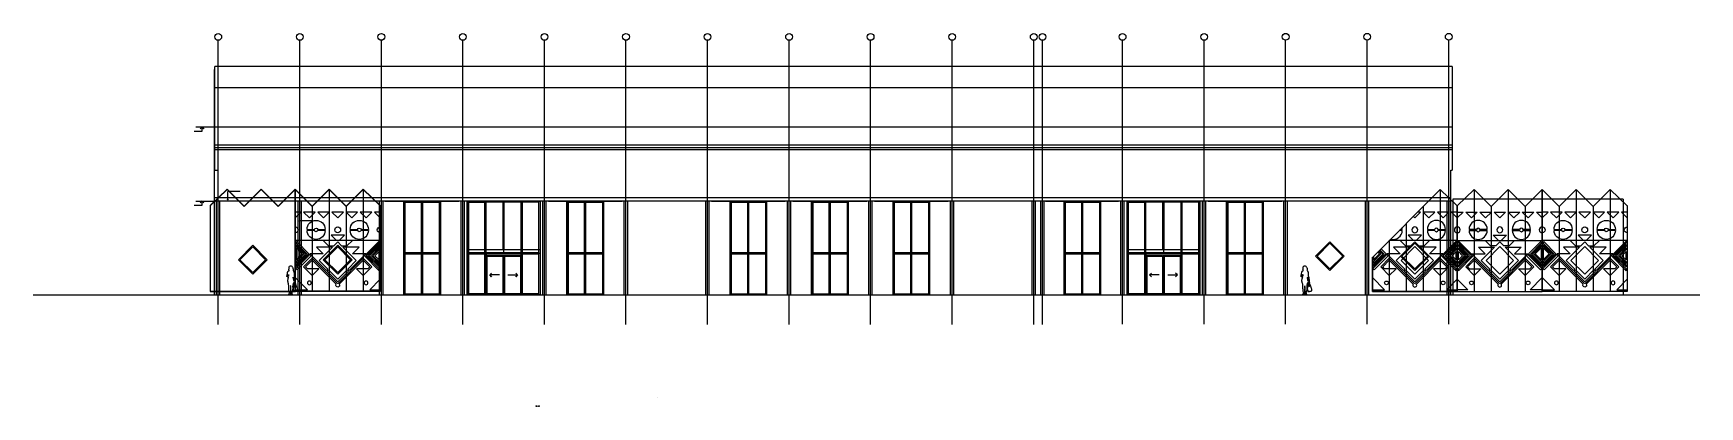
# Model space of a CAD drawing. Header units: metres. Extents: x -10.9 to 87.2, y 36.3 to 58.3.
import ezdxf

# ---------------------------------------------------------------- set-up
doc = ezdxf.new("R2010")
doc.units = ezdxf.units.M
for name, color, linetype in [('0-COD LOU', 7, 'Continuous'), ('0-cortes', 7, 'Continuous'), ('0-EJES', 7, 'Continuous'), ('0-LOUVRE', 7, 'Continuous'), ('0-TEXTO', 7, 'Continuous'), ('0-VENTANAS', 7, 'Continuous'), ('A-FLOR', 7, 'Continuous'), ('A-FLOR-LEVL', 7, 'Continuous'), ('A-GLAZ-CWMG', 7, 'Continuous'), ('A-ROOF', 7, 'Continuous'), ('A-WALL', 7, 'Continuous')]:
    doc.layers.add(name, color=color, linetype=linetype)

msp = doc.modelspace()

# ---------------------------------------------------------------- linework, layer by layer
at = {"color": 8}
for p, q in [((-1.323, 52.786), (-0.23, 52.786)), ((-1.323, 48.424), (-0.23, 48.424)), ((9.8, 48.424), (14.17, 48.424)), ((19.43, 48.424), (23.77, 48.424)), ((29.03, 48.424), (33.37, 48.424)), ((33.83, 48.424), (38.17, 48.424)), ((38.63, 48.424), (42.97, 48.424)), ((48.7, 48.424), (53, 48.424)), ((58.26, 48.424), (62.6, 48.424)), ((25.88, 36.896), (25.88, 36.896))]:
    msp.add_line(p, q, dxfattribs=at)
at = {"color": 8, "linetype": 'CONTINUOUS'}
for p, q in [((-0.23, 52.786), (72.63, 52.786)), ((72.56, 48.624), (-0.23, 48.624)), ((72.56, 48.624), (-0.23, 48.624)), ((72.56, 48.424), (-0.23, 48.424)), ((-0.1, 42.914), (-0.1, 48.424)), ((0.1, 42.914), (0.1, 48.424)), ((4.7, 42.914), (4.7, 48.424)), ((4.9, 42.914), (4.9, 48.424)), ((9.5, 42.914), (9.5, 48.424)), ((9.7, 42.914), (9.7, 48.424)), ((14.3, 42.914), (14.3, 48.424)), ((14.5, 42.914), (14.5, 48.424)), ((19.1, 42.914), (19.1, 48.424)), ((19.3, 42.914), (19.3, 48.424)), ((23.9, 42.914), (23.9, 48.424)), ((24.1, 42.914), (24.1, 48.424)), ((28.7, 42.914), (28.7, 48.424)), ((28.9, 42.914), (28.9, 48.424)), ((33.5, 42.914), (33.5, 48.424)), ((33.7, 42.914), (33.7, 48.424)), ((38.3, 42.914), (38.3, 48.424)), ((38.5, 42.914), (38.5, 48.424)), ((43.1, 42.914), (43.1, 48.424)), ((43.3, 42.914), (43.3, 48.424)), ((47.9, 42.914), (47.9, 48.424)), ((48.1, 42.914), (48.1, 48.424)), ((48.42, 42.914), (48.42, 48.424)), ((48.62, 42.914), (48.62, 48.424)), ((53.13, 42.914), (53.13, 48.424)), ((53.33, 42.914), (53.33, 48.424)), ((57.93, 42.914), (57.93, 48.424)), ((58.13, 42.914), (58.13, 48.424)), ((62.73, 42.914), (62.73, 48.424)), ((62.93, 42.914), (62.93, 48.424)), ((67.53, 42.914), (67.53, 48.424)), ((67.73, 42.914), (67.73, 48.424)), ((72.33, 42.914), (72.33, 48.424)), ((72.53, 42.914), (72.53, 48.424))]:
    msp.add_line(p, q, dxfattribs=at)
at = {"color": 250, "linetype": 'CONTINUOUS'}
for p, q in [((4.531, 49.114), (4.531, 43.114)), ((6.531, 49.114), (6.531, 43.114)), ((8.531, 49.114), (8.531, 43.114)), ((73.932, 49.114), (73.932, 43.114)), ((75.932, 49.114), (75.932, 43.114)), ((77.932, 49.114), (77.932, 43.114)), ((77.932, 49.114), (77.932, 43.114)), ((79.932, 49.114), (79.932, 43.114)), ((81.932, 49.114), (81.932, 43.114)), ((5.531, 48.114), (5.531, 43.114)), ((7.531, 48.114), (7.531, 43.114)), ((9.531, 48.164), (9.531, 47.782)), ((72.932, 48.164), (72.932, 47.782)), ((74.932, 48.114), (74.932, 43.114)), ((76.932, 48.114), (76.932, 43.114)), ((78.932, 48.114), (78.932, 43.114)), ((80.932, 48.114), (80.932, 43.114)), ((82.932, 48.164), (82.932, 47.782)), ((4.871, 47.782), (4.531, 47.782)), ((4.532, 47.448), (4.871, 47.782)), ((5.704, 47.782), (5.026, 47.782)), ((5.026, 47.782), (5.365, 47.448)), ((5.365, 47.448), (5.704, 47.782)), ((6.537, 47.782), (5.859, 47.782)), ((5.859, 47.782), (6.198, 47.448)), ((6.198, 47.448), (6.537, 47.782)), ((6.692, 47.782), (7.031, 47.448)), ((7.371, 47.782), (6.692, 47.782)), ((7.031, 47.448), (7.371, 47.782)), ((7.525, 47.782), (7.865, 47.448)), ((8.204, 47.782), (7.525, 47.782)), ((7.865, 47.448), (8.204, 47.782)), ((8.359, 47.782), (8.698, 47.448)), ((9.037, 47.782), (8.359, 47.782)), ((8.698, 47.448), (9.037, 47.782)), ((9.531, 47.782), (9.192, 47.782)), ((9.192, 47.782), (9.531, 47.448)), ((9.531, 47.448), (9.531, 46.907)), ((72.932, 47.782), (73.271, 47.782)), ((73.271, 47.782), (72.932, 47.448)), ((72.932, 47.448), (72.932, 46.907)), ((73.765, 47.448), (73.426, 47.782)), ((73.426, 47.782), (74.105, 47.782)), ((74.105, 47.782), (73.765, 47.448)), ((74.599, 47.448), (74.259, 47.782)), ((74.259, 47.782), (74.938, 47.782)), ((74.938, 47.782), (74.599, 47.448)), ((75.432, 47.448), (75.093, 47.782)), ((75.093, 47.782), (75.771, 47.782)), ((75.771, 47.782), (75.432, 47.448)), ((75.926, 47.782), (76.604, 47.782)), ((76.265, 47.448), (75.926, 47.782)), ((76.604, 47.782), (76.265, 47.448)), ((76.759, 47.782), (77.438, 47.782)), ((77.098, 47.448), (76.759, 47.782)), ((77.438, 47.782), (77.098, 47.448)), ((77.932, 47.448), (77.592, 47.782)), ((77.592, 47.782), (77.932, 47.782)), ((78.272, 47.782), (77.932, 47.782)), ((77.933, 47.448), (78.272, 47.782)), ((79.105, 47.782), (78.426, 47.782)), ((78.426, 47.782), (78.766, 47.448)), ((78.766, 47.448), (79.105, 47.782)), ((79.938, 47.782), (79.26, 47.782)), ((79.26, 47.782), (79.599, 47.448)), ((79.599, 47.448), (79.938, 47.782)), ((80.093, 47.782), (80.432, 47.448)), ((80.772, 47.782), (80.093, 47.782)), ((80.432, 47.448), (80.772, 47.782)), ((80.926, 47.782), (81.266, 47.448)), ((81.605, 47.782), (80.926, 47.782)), ((81.266, 47.448), (81.605, 47.782)), ((81.76, 47.782), (82.099, 47.448)), ((82.438, 47.782), (81.76, 47.782)), ((82.099, 47.448), (82.438, 47.782)), ((82.932, 47.782), (82.593, 47.782)), ((82.593, 47.782), (82.932, 47.448)), ((82.932, 47.448), (82.932, 46.907)), ((9.531, 46.114), (4.531, 46.114)), ((5.228, 46.763), (5.657, 46.763)), ((5.657, 46.707), (5.228, 46.707)), ((5.863, 46.763), (6.292, 46.763)), ((6.292, 46.707), (5.863, 46.707)), ((6.951, 46.119), (6.169, 46.119)), ((6.169, 46.119), (6.486, 45.802)), ((6.639, 46.431), (6.951, 46.119)), ((7.424, 46.431), (6.639, 46.431)), ((7.111, 46.119), (7.424, 46.431)), ((7.894, 46.119), (7.111, 46.119)), ((7.577, 45.802), (7.894, 46.119)), ((7.771, 46.763), (8.2, 46.763)), ((8.2, 46.707), (7.771, 46.707)), ((8.406, 46.763), (8.835, 46.763)), ((8.835, 46.707), (8.406, 46.707)), ((72.932, 46.114), (77.932, 46.114)), ((74.058, 46.763), (73.628, 46.763)), ((73.628, 46.707), (74.058, 46.707)), ((74.693, 46.763), (74.263, 46.763)), ((74.263, 46.707), (74.693, 46.707)), ((74.887, 45.802), (74.57, 46.119)), ((74.57, 46.119), (75.352, 46.119)), ((75.352, 46.119), (75.039, 46.431)), ((75.039, 46.431), (75.825, 46.431)), ((75.825, 46.431), (75.512, 46.119)), ((75.512, 46.119), (76.294, 46.119)), ((76.294, 46.119), (75.977, 45.802)), ((76.6, 46.763), (76.171, 46.763)), ((76.171, 46.707), (76.6, 46.707)), ((77.236, 46.763), (76.806, 46.763)), ((76.806, 46.707), (77.236, 46.707)), ((82.932, 46.114), (77.932, 46.114)), ((78.629, 46.763), (79.058, 46.763)), ((79.058, 46.707), (78.629, 46.707)), ((79.264, 46.763), (79.693, 46.763)), ((79.693, 46.707), (79.264, 46.707)), ((80.352, 46.119), (79.57, 46.119)), ((79.57, 46.119), (79.887, 45.802)), ((80.04, 46.431), (80.352, 46.119)), ((80.825, 46.431), (80.04, 46.431)), ((80.512, 46.119), (80.825, 46.431)), ((81.295, 46.119), (80.512, 46.119)), ((80.978, 45.802), (81.295, 46.119)), ((81.171, 46.763), (81.601, 46.763)), ((81.601, 46.707), (81.171, 46.707)), ((81.807, 46.763), (82.236, 46.763)), ((82.236, 46.707), (81.807, 46.707)), ((5.384, 45.28), (4.56, 44.455)), ((4.622, 46.042), (4.594, 46.014)), ((4.594, 46.014), (4.594, 45.946)), ((4.594, 45.946), (5.231, 45.308)), ((5.142, 45.308), (4.594, 45.857)), ((4.594, 45.857), (4.594, 45.765)), ((4.594, 45.765), (5.037, 45.321)), ((4.948, 45.321), (4.594, 45.676)), ((4.594, 45.676), (4.594, 44.967)), ((4.594, 44.579), (5.339, 45.324)), ((5.037, 45.321), (4.594, 44.878)), ((4.594, 44.967), (4.948, 45.321)), ((5.231, 45.308), (4.594, 44.67)), ((4.594, 44.759), (5.142, 45.308)), ((5.339, 45.324), (4.622, 46.042)), ((4.638, 44.377), (5.463, 45.201)), ((6.169, 45.333), (5.384, 45.333)), ((5.384, 45.333), (6.363, 44.353)), ((5.463, 45.201), (5.384, 45.28)), ((5.776, 45.726), (6.169, 45.333)), ((6.723, 45.726), (5.776, 45.726)), ((5.937, 44.94), (6.723, 45.726)), ((7.031, 45.748), (6.224, 44.94)), ((6.486, 45.802), (6.798, 45.802)), ((6.798, 45.802), (7.031, 46.035)), ((7.031, 46.035), (7.264, 45.802)), ((7.839, 44.94), (7.031, 45.748)), ((7.264, 45.802), (7.577, 45.802)), ((8.287, 45.726), (7.34, 45.726)), ((7.34, 45.726), (8.126, 44.94)), ((7.7, 44.353), (8.679, 45.333)), ((7.894, 45.333), (8.287, 45.726)), ((8.679, 45.333), (7.894, 45.333)), ((9.469, 46.069), (8.6, 45.201)), ((8.6, 45.201), (9.469, 44.332)), ((8.705, 45.201), (9.469, 45.965)), ((9.469, 44.437), (8.705, 45.201)), ((9.469, 45.874), (8.812, 45.218)), ((8.812, 45.218), (9.469, 44.561)), ((8.901, 45.218), (9.469, 45.785)), ((9.469, 44.65), (8.901, 45.218)), ((9.469, 45.674), (9.013, 45.218)), ((9.013, 45.218), (9.469, 44.762)), ((9.102, 45.218), (9.469, 45.585)), ((9.469, 44.851), (9.102, 45.218)), ((9.469, 45.466), (9.22, 45.218)), ((9.22, 45.218), (9.469, 44.969)), ((9.469, 45.965), (9.469, 46.069)), ((9.469, 45.785), (9.469, 45.874)), ((9.469, 45.585), (9.469, 45.674)), ((9.469, 44.969), (9.469, 45.466)), ((72.995, 46.069), (73.863, 45.201)), ((72.995, 45.965), (72.995, 46.069)), ((73.759, 45.201), (72.995, 45.965)), ((72.995, 45.874), (73.651, 45.218)), ((72.995, 45.785), (72.995, 45.874)), ((73.562, 45.218), (72.995, 45.785)), ((72.995, 45.674), (73.451, 45.218)), ((72.995, 45.585), (72.995, 45.674)), ((73.362, 45.218), (72.995, 45.585)), ((72.995, 45.466), (73.243, 45.218)), ((72.995, 44.969), (72.995, 45.466)), ((73.651, 45.218), (72.995, 44.561)), ((73.451, 45.218), (72.995, 44.762)), ((72.995, 44.65), (73.562, 45.218)), ((73.243, 45.218), (72.995, 44.969)), ((72.995, 44.851), (73.362, 45.218)), ((73.863, 45.201), (72.995, 44.332)), ((72.995, 44.437), (73.759, 45.201)), ((74.764, 44.353), (73.784, 45.333)), ((73.784, 45.333), (74.57, 45.333)), ((74.57, 45.333), (74.177, 45.726)), ((74.177, 45.726), (75.123, 45.726)), ((75.123, 45.726), (74.338, 44.94)), ((74.625, 44.94), (75.432, 45.748)), ((75.199, 45.802), (74.887, 45.802)), ((75.432, 46.035), (75.199, 45.802)), ((75.665, 45.802), (75.432, 46.035)), ((75.432, 45.748), (76.239, 44.94)), ((75.977, 45.802), (75.665, 45.802)), ((76.526, 44.94), (75.741, 45.726)), ((75.741, 45.726), (76.687, 45.726)), ((77.08, 45.333), (76.1, 44.353)), ((76.687, 45.726), (76.294, 45.333)), ((76.294, 45.333), (77.08, 45.333)), ((77.001, 45.201), (77.079, 45.28)), ((77.825, 44.377), (77.001, 45.201)), ((77.079, 45.28), (77.904, 44.455)), ((77.124, 45.324), (77.842, 46.042)), ((77.87, 44.579), (77.124, 45.324)), ((77.87, 45.946), (77.232, 45.308)), ((77.232, 45.308), (77.87, 44.67)), ((77.321, 45.308), (77.87, 45.857)), ((77.87, 44.759), (77.321, 45.308)), ((77.87, 45.765), (77.426, 45.321)), ((77.426, 45.321), (77.87, 44.878)), ((77.515, 45.321), (77.87, 45.676)), ((77.87, 44.967), (77.515, 45.321)), ((77.842, 46.042), (77.87, 46.014)), ((77.87, 46.014), (77.87, 45.946)), ((77.87, 45.857), (77.87, 45.765)), ((77.87, 45.676), (77.87, 44.967)), ((78.785, 45.28), (77.96, 44.455)), ((78.023, 46.042), (77.995, 46.014)), ((77.995, 46.014), (77.995, 45.946)), ((77.995, 45.946), (78.632, 45.308)), ((78.543, 45.308), (77.995, 45.857)), ((77.995, 45.857), (77.995, 45.765)), ((77.995, 45.765), (78.438, 45.321)), ((78.349, 45.321), (77.995, 45.676)), ((77.995, 45.676), (77.995, 44.967)), ((77.995, 44.579), (78.74, 45.324)), ((78.438, 45.321), (77.995, 44.878)), ((77.995, 44.967), (78.349, 45.321)), ((78.632, 45.308), (77.995, 44.67)), ((77.995, 44.759), (78.543, 45.308)), ((78.74, 45.324), (78.023, 46.042)), ((78.039, 44.377), (78.864, 45.201)), ((79.57, 45.333), (78.784, 45.333)), ((78.784, 45.333), (79.764, 44.353)), ((78.864, 45.201), (78.785, 45.28)), ((79.177, 45.726), (79.57, 45.333)), ((80.123, 45.726), (79.177, 45.726)), ((79.338, 44.94), (80.123, 45.726)), ((80.432, 45.748), (79.625, 44.94)), ((79.887, 45.802), (80.199, 45.802)), ((80.199, 45.802), (80.432, 46.035)), ((80.432, 46.035), (80.665, 45.802)), ((81.24, 44.94), (80.432, 45.748)), ((80.665, 45.802), (80.978, 45.802)), ((81.687, 45.726), (80.741, 45.726)), ((80.741, 45.726), (81.527, 44.94)), ((81.1, 44.353), (82.08, 45.333)), ((81.295, 45.333), (81.687, 45.726)), ((82.08, 45.333), (81.295, 45.333)), ((82.87, 46.069), (82.001, 45.201)), ((82.001, 45.201), (82.87, 44.332)), ((82.105, 45.201), (82.87, 45.965)), ((82.87, 44.437), (82.105, 45.201)), ((82.87, 45.874), (82.213, 45.218)), ((82.213, 45.218), (82.87, 44.561)), ((82.302, 45.218), (82.87, 45.785)), ((82.87, 44.65), (82.302, 45.218)), ((82.87, 45.674), (82.414, 45.218)), ((82.414, 45.218), (82.87, 44.762)), ((82.503, 45.218), (82.87, 45.585)), ((82.87, 44.851), (82.503, 45.218)), ((82.87, 45.466), (82.621, 45.218)), ((82.621, 45.218), (82.87, 44.969)), ((82.87, 45.965), (82.87, 46.069)), ((82.87, 45.785), (82.87, 45.874)), ((82.87, 45.585), (82.87, 45.674)), ((82.87, 44.969), (82.87, 45.466)), ((4.56, 44.455), (4.638, 44.377)), ((4.594, 44.878), (4.594, 44.759)), ((4.594, 44.67), (4.594, 44.579)), ((5.531, 45.069), (5.026, 44.564)), ((5.026, 44.564), (5.531, 44.059)), ((5.141, 44.564), (5.531, 44.954)), ((5.253, 44.452), (5.141, 44.564)), ((5.924, 44.452), (5.253, 44.452)), ((7.01, 43.59), (5.531, 45.069)), ((5.531, 44.954), (6.94, 43.544)), ((5.531, 44.059), (5.924, 44.452)), ((6.444, 44.434), (5.937, 44.94)), ((6.224, 44.94), (7.031, 44.133)), ((6.363, 44.353), (6.444, 44.434)), ((6.484, 44.393), (6.404, 44.313)), ((6.404, 44.313), (7.031, 43.685)), ((7.031, 43.846), (6.484, 44.393)), ((7.031, 44.133), (7.839, 44.94)), ((7.579, 44.393), (7.031, 43.846)), ((7.031, 43.685), (7.659, 44.313)), ((8.532, 45.069), (7.053, 43.59)), ((7.123, 43.544), (8.532, 44.954)), ((7.659, 44.313), (7.579, 44.393)), ((8.126, 44.94), (7.619, 44.434)), ((7.619, 44.434), (7.7, 44.353)), ((8.81, 44.452), (8.139, 44.452)), ((8.139, 44.452), (8.532, 44.059)), ((9.037, 44.564), (8.532, 45.069)), ((8.532, 44.954), (8.922, 44.564)), ((8.532, 44.059), (9.037, 44.564)), ((8.922, 44.564), (8.81, 44.452)), ((9.469, 44.762), (9.469, 44.851)), ((9.469, 44.561), (9.469, 44.65)), ((9.469, 44.332), (9.469, 44.437)), ((72.995, 44.762), (72.995, 44.851)), ((72.995, 44.561), (72.995, 44.65)), ((72.995, 44.332), (72.995, 44.437)), ((73.426, 44.564), (73.931, 45.069)), ((73.931, 44.059), (73.426, 44.564)), ((73.931, 44.954), (73.542, 44.564)), ((73.542, 44.564), (73.653, 44.452)), ((73.653, 44.452), (74.325, 44.452)), ((73.931, 45.069), (75.411, 43.59)), ((75.341, 43.544), (73.931, 44.954)), ((74.325, 44.452), (73.931, 44.059)), ((74.338, 44.94), (74.844, 44.434)), ((75.432, 44.133), (74.625, 44.94)), ((74.844, 44.434), (74.764, 44.353)), ((74.804, 44.313), (74.885, 44.393)), ((75.432, 43.685), (74.804, 44.313)), ((74.885, 44.393), (75.432, 43.846)), ((76.239, 44.94), (75.432, 44.133)), ((75.432, 43.846), (75.979, 44.393)), ((76.059, 44.313), (75.432, 43.685)), ((75.453, 43.59), (76.933, 45.069)), ((76.933, 44.954), (75.523, 43.544)), ((75.979, 44.393), (76.059, 44.313)), ((76.02, 44.434), (76.526, 44.94)), ((76.1, 44.353), (76.02, 44.434)), ((76.933, 44.059), (76.539, 44.452)), ((76.539, 44.452), (77.21, 44.452)), ((76.933, 45.069), (77.438, 44.564)), ((77.322, 44.564), (76.933, 44.954)), ((77.438, 44.564), (76.933, 44.059)), ((77.21, 44.452), (77.322, 44.564)), ((77.904, 44.455), (77.825, 44.377)), ((77.87, 44.878), (77.87, 44.759)), ((77.87, 44.67), (77.87, 44.579)), ((77.96, 44.455), (78.039, 44.377)), ((77.995, 44.878), (77.995, 44.759)), ((77.995, 44.67), (77.995, 44.579)), ((78.932, 45.069), (78.427, 44.564)), ((78.427, 44.564), (78.932, 44.059)), ((78.542, 44.564), (78.932, 44.954)), ((78.654, 44.452), (78.542, 44.564)), ((79.325, 44.452), (78.654, 44.452)), ((80.411, 43.59), (78.932, 45.069)), ((78.932, 44.954), (80.341, 43.544)), ((78.932, 44.059), (79.325, 44.452)), ((79.845, 44.434), (79.338, 44.94)), ((79.625, 44.94), (80.432, 44.133)), ((79.764, 44.353), (79.845, 44.434)), ((79.885, 44.393), (79.805, 44.313)), ((79.805, 44.313), (80.432, 43.685)), ((80.432, 43.846), (79.885, 44.393)), ((80.432, 44.133), (81.24, 44.94)), ((80.979, 44.393), (80.432, 43.846)), ((80.432, 43.685), (81.06, 44.313)), ((81.933, 45.069), (80.453, 43.59)), ((80.523, 43.544), (81.933, 44.954)), ((81.06, 44.313), (80.979, 44.393)), ((81.527, 44.94), (81.02, 44.434)), ((81.02, 44.434), (81.1, 44.353)), ((82.211, 44.452), (81.54, 44.452)), ((81.54, 44.452), (81.933, 44.059)), ((82.438, 44.564), (81.933, 45.069)), ((81.933, 44.954), (82.322, 44.564)), ((81.933, 44.059), (82.438, 44.564)), ((82.322, 44.564), (82.211, 44.452)), ((82.87, 44.762), (82.87, 44.851)), ((82.87, 44.561), (82.87, 44.65)), ((82.87, 44.332), (82.87, 44.437)), ((4.531, 43.217), (5.248, 43.217)), ((5.248, 43.217), (4.532, 43.933)), ((9.531, 43.829), (8.919, 43.217)), ((8.919, 43.217), (9.531, 43.217)), ((72.932, 43.829), (73.544, 43.217)), ((73.544, 43.217), (72.932, 43.217)), ((77.216, 43.217), (77.932, 43.933)), ((77.932, 43.217), (77.216, 43.217)), ((78.649, 43.217), (77.932, 43.933)), ((77.932, 43.217), (78.649, 43.217)), ((82.932, 43.829), (82.32, 43.217)), ((82.32, 43.217), (82.932, 43.217))]:
    msp.add_line(p, q, dxfattribs=at)
at = {"color": 8}
for points in [[(-1.422, 52.545), (-0.952, 52.545), (-0.952, 52.786), (-0.846, 52.68), (-0.952, 52.786), (-1.062, 52.676)], [(-1.422, 48.183), (-0.952, 48.183), (-0.952, 48.424), (-0.846, 48.318), (-0.952, 48.424), (-1.062, 48.315)]]:
    msp.add_lwpolyline(points, dxfattribs=at)
at = {"color": 250, "linetype": 'CONTINUOUS', "extrusion": (0, 0, -1)}
for points in [[(-4.531, 49.114), (-5.531, 48.114), (-6.531, 49.114), (-7.531, 48.114), (-8.531, 49.114), (-9.531, 48.148), (-9.531, 43.114), (-4.531, 43.114)], [(-77.932, 49.114), (-78.932, 48.114), (-79.932, 49.114), (-80.932, 48.114), (-81.932, 49.114), (-82.932, 48.148), (-82.932, 43.114), (-77.932, 43.114)]]:
    msp.add_lwpolyline(points, close=True, dxfattribs=at)
at = {"color": 250, "linetype": 'CONTINUOUS'}
msp.add_lwpolyline([(77.932, 49.114), (76.932, 48.114), (75.932, 49.114), (74.932, 48.114), (73.932, 49.114), (72.932, 48.148), (72.932, 43.114), (77.932, 43.114)], close=True, dxfattribs=at)
at = {"color": 250, "linetype": 'CONTINUOUS', "extrusion": (0, 0, -1)}
for centre in [(-5.365, 43.616), (-8.698, 43.616), (-78.766, 43.616), (-82.099, 43.616)]:
    msp.add_circle(centre, 0.111, dxfattribs=at)
at = {"color": 250, "linetype": 'CONTINUOUS'}
for centre in [(73.765, 43.616), (77.098, 43.616)]:
    msp.add_circle(centre, 0.111, dxfattribs=at)
at = {"color": 8}
for centre in [(18.728, 36.368), (18.878, 36.368)]:
    msp.add_circle(centre, 0.025, dxfattribs=at)
at = {"color": 250, "linetype": 'CONTINUOUS', "extrusion": (0, 0, -1)}
for centre, radius, start, end in [((-5.76, 46.763), 0.532, 0, 180), ((-8.303, 46.763), 0.532, 0, 180), ((-79.161, 46.763), 0.532, 0, 180), ((-81.704, 46.763), 0.532, 0, 180), ((-4.531, 46.735), 0.172, 90, -90), ((-5.76, 46.707), 0.532, -180, 0), ((-5.76, 46.735), 0.107, 15.02589, 164.97411), ((-5.76, 46.735), 0.107, -164.97411, -15.02589), ((-7.031, 46.735), 0.172, 0, 180), ((-7.031, 46.735), 0.172, -180, 0), ((-8.303, 46.707), 0.532, -180, 0), ((-8.303, 46.735), 0.107, 15.02589, 164.97411), ((-8.303, 46.735), 0.107, -164.97411, -15.02589), ((-9.531, 46.735), 0.172, -90, 90), ((-77.932, 46.735), 0.172, 90, -90), ((-79.161, 46.707), 0.532, -180, 0), ((-79.161, 46.735), 0.107, 15.02589, 164.97411), ((-79.161, 46.735), 0.107, -164.97411, -15.02589), ((-80.432, 46.735), 0.172, 0, 180), ((-80.432, 46.735), 0.172, -180, 0), ((-81.704, 46.707), 0.532, -180, 0), ((-81.704, 46.735), 0.107, 15.02589, 164.97411), ((-81.704, 46.735), 0.107, -164.97411, -15.02589), ((-82.932, 46.735), 0.172, -90, 90), ((-7.031, 43.481), 0.111, 145.18032, 34.81968), ((-7.031, 43.494), 0.0979, 77.49474, 102.50526), ((-80.432, 43.481), 0.111, 145.18032, 34.81968), ((-80.432, 43.494), 0.0979, 77.49474, 102.50526)]:
    msp.add_arc(centre, radius, start, end, dxfattribs=at)
at = {"color": 250, "linetype": 'CONTINUOUS'}
for centre, radius, start, end in [((74.161, 46.763), 0.532, 0, 180), ((76.703, 46.763), 0.532, 0, 180), ((72.932, 46.735), 0.172, -90, 90), ((74.161, 46.707), 0.532, -180, 0), ((74.161, 46.735), 0.107, 15.02589, 164.97411), ((74.161, 46.735), 0.107, -164.97411, -15.02589), ((75.432, 46.735), 0.172, 0, 180), ((75.432, 46.735), 0.172, -180, 0), ((76.703, 46.707), 0.532, -180, 0), ((76.703, 46.735), 0.107, 15.02589, 164.97411), ((76.703, 46.735), 0.107, -164.97411, -15.02589), ((77.932, 46.735), 0.172, 90, -90), ((75.432, 43.481), 0.111, 145.18032, 34.81968), ((75.432, 43.494), 0.0979, 77.49474, 102.50526)]:
    msp.add_arc(centre, radius, start, end, dxfattribs=at)
at = {"layer": '0-COD LOU'}
for points in [[(4.531, 49.13), (3.531, 48.13), (2.531, 49.13), (1.531, 48.13), (0.531, 49.13), (-0.469, 48.164), (-0.469, 43.13), (4.531, 43.13)], [(4.531, 49.13), (5.531, 48.13), (6.531, 49.13), (7.531, 48.13), (8.531, 49.13), (9.531, 48.164), (9.531, 43.13), (4.531, 43.13)], [(72.932, 48.148), (71.932, 49.114), (67.932, 45.114), (67.932, 43.114), (72.932, 43.114)], [(77.932, 49.114), (76.932, 48.114), (75.932, 49.114), (74.932, 48.114), (73.932, 49.114), (72.932, 48.148), (72.932, 43.114), (77.932, 43.114)], [(77.932, 49.114), (78.932, 48.114), (79.932, 49.114), (80.932, 48.114), (81.932, 49.114), (82.932, 48.148), (82.932, 43.114), (77.932, 43.114)]]:
    msp.add_lwpolyline(points, close=True, dxfattribs=at)
at = {"layer": '0-cortes', "color": 251}
for points in [[(4.169, 44.339), (4.161, 44.382), (4.157, 44.421), (4.168, 44.444), (4.17, 44.484), (4.166, 44.515), (4.176, 44.543), (4.177, 44.569), (4.201, 44.594), (4.217, 44.603), (4.233, 44.615), (4.264, 44.614), (4.292, 44.612), (4.329, 44.595), (4.353, 44.568), (4.372, 44.533), (4.382, 44.508), (4.395, 44.488), (4.399, 44.463), (4.404, 44.443), (4.41, 44.43), (4.41, 44.408), (4.407, 44.394), (4.414, 44.369), (4.411, 44.342), (4.411, 44.33), (4.424, 44.326), (4.438, 44.316), (4.448, 44.296), (4.451, 44.275), (4.456, 44.243), (4.46, 44.213), (4.465, 44.179), (4.465, 44.132), (4.471, 44.097), (4.47, 44.058), (4.471, 44.037), (4.484, 43.992), (4.494, 43.958), (4.5, 43.934), (4.5, 43.904), (4.504, 43.865), (4.511, 43.819), (4.519, 43.781), (4.519, 43.754), (4.523, 43.723), (4.528, 43.691), (4.535, 43.669), (4.532, 43.646), (4.525, 43.629), (4.52, 43.62), (4.594, 43.435), (4.614, 43.386), (4.624, 43.36), (4.64, 43.309), (4.653, 43.261), (4.654, 43.216), (4.653, 43.174), (4.649, 43.154), (4.644, 43.128), (4.616, 43.119), (4.594, 43.115), (4.569, 43.103), (4.548, 43.103), (4.527, 43.099), (4.464, 43.097), (4.449, 43.114), (4.456, 43.14), (4.453, 43.159), (4.437, 43.211), (4.431, 43.254), (4.438, 43.32), (4.447, 43.378), (4.458, 43.438), (4.489, 43.617), (4.48, 43.631), (4.471, 43.64), (4.469, 43.623), (4.467, 43.606), (4.464, 43.597), (4.451, 43.597), (4.442, 43.593), (4.412, 43.594), (4.402, 43.545), (4.391, 43.493), (4.383, 43.448), (4.38, 43.413), (4.38, 43.384), (4.381, 43.365), (4.385, 43.333), (4.381, 43.277), (4.375, 43.22), (4.36, 43.154), (4.346, 43.094), (4.337, 43.066), (4.334, 43.047), (4.331, 43.015), (4.338, 43.004), (4.34, 42.976), (4.36, 42.951), (4.365, 42.939), (4.358, 42.915), (4.278, 42.914), (4.269, 42.93), (4.275, 42.952), (4.272, 42.976), (4.272, 43.002), (4.279, 43.009), (4.277, 43.118), (4.277, 43.17), (4.274, 43.196), (4.273, 43.256), (4.277, 43.287), (4.28, 43.32), (4.277, 43.349), (4.275, 43.371), (4.271, 43.401), (4.268, 43.421), (4.268, 43.443), (4.265, 43.45), (4.261, 43.438), (4.257, 43.412), (4.254, 43.386), (4.245, 43.36), (4.249, 43.339), (4.254, 43.308), (4.26, 43.28), (4.26, 43.253), (4.262, 43.22), (4.261, 43.2), (4.258, 43.178), (4.255, 43.142), (4.252, 43.091), (4.25, 43.019), (4.259, 43.009), (4.263, 42.942), (4.249, 42.935), (4.226, 42.915), (4.146, 42.915), (4.137, 42.926), (4.146, 42.948), (4.167, 42.968), (4.179, 42.995), (4.183, 43.002), (4.185, 43.017), (4.196, 43.021), (4.198, 43.033), (4.195, 43.047), (4.161, 43.154), (4.16, 43.229), (4.153, 43.287), (4.152, 43.342), (4.153, 43.403), (4.153, 43.444), (4.148, 43.473), (4.141, 43.509), (4.139, 43.552), (4.137, 43.581), (4.12, 43.599), (4.116, 43.621), (4.113, 43.639), (4.106, 43.672), (4.096, 43.697), (4.095, 43.748), (4.088, 43.769), (4.095, 43.801), (4.106, 43.834), (4.115, 43.871), (4.124, 43.894), (4.132, 43.914), (4.14, 43.921), (4.137, 43.932), (4.138, 43.95), (4.104, 43.961), (4.078, 43.97), (4.057, 43.981), (4.05, 43.989), (4.045, 43.996), (4.044, 44.009), (4.044, 44.025), (4.044, 44.039), (4.047, 44.052), (4.053, 44.068), (4.058, 44.096), (4.062, 44.117), (4.071, 44.159), (4.08, 44.22), (4.085, 44.247), (4.094, 44.274), (4.105, 44.294), (4.119, 44.309), (4.138, 44.321), (4.154, 44.329), (4.167, 44.334), (4.169, 44.339)], [(63.862, 44.339), (63.854, 44.382), (63.85, 44.421), (63.86, 44.444), (63.863, 44.484), (63.859, 44.515), (63.868, 44.543), (63.869, 44.569), (63.893, 44.594), (63.909, 44.603), (63.926, 44.615), (63.956, 44.614), (63.984, 44.612), (64.021, 44.595), (64.045, 44.568), (64.064, 44.533), (64.074, 44.508), (64.087, 44.488), (64.091, 44.463), (64.097, 44.443), (64.102, 44.43), (64.102, 44.408), (64.1, 44.394), (64.106, 44.369), (64.103, 44.342), (64.104, 44.33), (64.117, 44.326), (64.131, 44.316), (64.141, 44.296), (64.144, 44.275), (64.148, 44.243), (64.153, 44.213), (64.157, 44.179), (64.157, 44.132), (64.164, 44.097), (64.162, 44.058), (64.164, 44.037), (64.176, 43.992), (64.186, 43.958), (64.193, 43.934), (64.193, 43.904), (64.196, 43.865), (64.204, 43.819), (64.211, 43.781), (64.211, 43.754), (64.215, 43.723), (64.221, 43.691), (64.227, 43.669), (64.225, 43.646), (64.218, 43.629), (64.212, 43.62), (64.286, 43.435), (64.307, 43.386), (64.317, 43.36), (64.332, 43.309), (64.345, 43.261), (64.347, 43.216), (64.345, 43.174), (64.341, 43.154), (64.336, 43.128), (64.309, 43.119), (64.286, 43.115), (64.262, 43.103), (64.24, 43.103), (64.219, 43.099), (64.157, 43.097), (64.141, 43.114), (64.148, 43.14), (64.145, 43.159), (64.129, 43.211), (64.123, 43.254), (64.131, 43.32), (64.14, 43.378), (64.15, 43.438), (64.181, 43.617), (64.172, 43.631), (64.164, 43.64), (64.161, 43.623), (64.16, 43.606), (64.156, 43.597), (64.144, 43.597), (64.134, 43.593), (64.105, 43.594), (64.094, 43.545), (64.083, 43.493), (64.075, 43.448), (64.072, 43.413), (64.072, 43.384), (64.073, 43.365), (64.077, 43.333), (64.073, 43.277), (64.067, 43.22), (64.052, 43.154), (64.038, 43.094), (64.03, 43.066), (64.027, 43.047), (64.024, 43.015), (64.03, 43.004), (64.032, 42.976), (64.053, 42.951), (64.057, 42.939), (64.05, 42.915), (63.971, 42.914), (63.962, 42.93), (63.967, 42.952), (63.965, 42.976), (63.965, 43.002), (63.972, 43.009), (63.969, 43.118), (63.969, 43.17), (63.966, 43.196), (63.966, 43.256), (63.97, 43.287), (63.972, 43.32), (63.969, 43.349), (63.967, 43.371), (63.963, 43.401), (63.961, 43.421), (63.961, 43.443), (63.958, 43.45), (63.954, 43.438), (63.95, 43.412), (63.946, 43.386), (63.938, 43.36), (63.941, 43.339), (63.946, 43.308), (63.952, 43.28), (63.952, 43.253), (63.954, 43.22), (63.953, 43.2), (63.95, 43.178), (63.947, 43.142), (63.944, 43.091), (63.942, 43.019), (63.951, 43.009), (63.956, 42.942), (63.941, 42.935), (63.919, 42.915), (63.838, 42.915), (63.829, 42.926), (63.839, 42.948), (63.859, 42.968), (63.871, 42.995), (63.876, 43.002), (63.878, 43.017), (63.888, 43.021), (63.89, 43.033), (63.887, 43.047), (63.854, 43.154), (63.853, 43.229), (63.845, 43.287), (63.845, 43.342), (63.845, 43.403), (63.845, 43.444), (63.84, 43.473), (63.833, 43.509), (63.831, 43.552), (63.829, 43.581), (63.813, 43.599), (63.808, 43.621), (63.806, 43.639), (63.798, 43.672), (63.788, 43.697), (63.787, 43.748), (63.781, 43.769), (63.787, 43.801), (63.798, 43.834), (63.807, 43.871), (63.816, 43.894), (63.825, 43.914), (63.833, 43.921), (63.829, 43.932), (63.831, 43.95), (63.796, 43.961), (63.77, 43.97), (63.749, 43.981), (63.742, 43.989), (63.737, 43.996), (63.737, 44.009), (63.736, 44.025), (63.737, 44.039), (63.74, 44.052), (63.745, 44.068), (63.75, 44.096), (63.754, 44.117), (63.763, 44.159), (63.773, 44.22), (63.778, 44.247), (63.787, 44.274), (63.798, 44.294), (63.811, 44.309), (63.831, 44.321), (63.847, 44.329), (63.859, 44.334), (63.862, 44.339)], [(4.137, 44.016), (4.129, 44.019), (4.117, 44.021), (4.113, 44.025), (4.113, 44.028), (4.113, 44.037), (4.119, 44.063), (4.122, 44.076), (4.125, 44.086), (4.128, 44.099), (4.132, 44.109), (4.137, 44.109), (4.14, 44.102), (4.142, 44.088), (4.142, 44.08), (4.141, 44.073), (4.14, 44.062), (4.139, 44.047), (4.14, 44.028), (4.139, 44.019), (4.137, 44.016)], [(4.462, 43.726), (4.457, 43.749), (4.451, 43.766), (4.449, 43.788), (4.441, 43.804), (4.438, 43.828), (4.435, 43.849), (4.428, 43.869), (4.423, 43.889), (4.422, 43.904), (4.419, 43.923), (4.41, 43.934), (4.413, 43.942), (4.416, 43.948), (4.418, 43.953), (4.422, 43.952), (4.424, 43.944), (4.43, 43.925), (4.436, 43.906), (4.448, 43.867), (4.457, 43.839), (4.465, 43.815), (4.471, 43.795), (4.475, 43.778), (4.477, 43.766), (4.477, 43.756), (4.474, 43.745), (4.469, 43.736), (4.462, 43.726)], [(4.478, 43.489), (4.473, 43.476), (4.469, 43.464), (4.469, 43.447), (4.469, 43.439), (4.474, 43.435), (4.478, 43.441), (4.479, 43.462), (4.48, 43.481), (4.478, 43.489)], [(4.491, 43.642), (4.479, 43.645), (4.479, 43.665), (4.482, 43.674), (4.483, 43.68), (4.488, 43.687), (4.493, 43.687), (4.496, 43.683), (4.498, 43.677), (4.5, 43.668), (4.503, 43.657), (4.506, 43.654), (4.502, 43.647), (4.497, 43.644), (4.491, 43.642)], [(4.488, 43.437), (4.5, 43.616), (4.506, 43.616), (4.51, 43.614), (4.527, 43.558), (4.553, 43.436), (4.547, 43.434), (4.539, 43.432), (4.537, 43.422), (4.535, 43.414), (4.529, 43.411), (4.525, 43.412), (4.511, 43.422), (4.494, 43.43), (4.488, 43.437)], [(63.83, 44.016), (63.821, 44.019), (63.809, 44.021), (63.805, 44.025), (63.805, 44.028), (63.805, 44.037), (63.811, 44.063), (63.815, 44.076), (63.817, 44.086), (63.82, 44.099), (63.824, 44.109), (63.829, 44.109), (63.833, 44.102), (63.834, 44.088), (63.834, 44.08), (63.833, 44.073), (63.832, 44.062), (63.832, 44.047), (63.833, 44.028), (63.832, 44.019), (63.83, 44.016)], [(64.155, 43.726), (64.149, 43.749), (64.143, 43.766), (64.142, 43.788), (64.133, 43.804), (64.13, 43.828), (64.127, 43.849), (64.121, 43.869), (64.115, 43.889), (64.114, 43.904), (64.111, 43.923), (64.103, 43.934), (64.105, 43.942), (64.109, 43.948), (64.11, 43.953), (64.114, 43.952), (64.117, 43.944), (64.123, 43.925), (64.129, 43.906), (64.141, 43.867), (64.15, 43.839), (64.157, 43.815), (64.163, 43.795), (64.168, 43.778), (64.169, 43.766), (64.169, 43.756), (64.166, 43.745), (64.161, 43.736), (64.155, 43.726)], [(64.17, 43.489), (64.166, 43.476), (64.162, 43.464), (64.162, 43.447), (64.162, 43.439), (64.166, 43.435), (64.171, 43.441), (64.171, 43.462), (64.172, 43.481), (64.17, 43.489)], [(64.184, 43.642), (64.172, 43.645), (64.172, 43.665), (64.174, 43.674), (64.176, 43.68), (64.181, 43.687), (64.186, 43.687), (64.189, 43.683), (64.19, 43.677), (64.193, 43.668), (64.196, 43.657), (64.199, 43.654), (64.194, 43.647), (64.189, 43.644), (64.184, 43.642)], [(64.18, 43.437), (64.192, 43.616), (64.198, 43.616), (64.202, 43.614), (64.22, 43.558), (64.246, 43.436), (64.24, 43.434), (64.232, 43.432), (64.229, 43.422), (64.227, 43.414), (64.222, 43.411), (64.217, 43.412), (64.203, 43.422), (64.186, 43.43), (64.18, 43.437)]]:
    msp.add_lwpolyline(points, dxfattribs=at)
at = {"layer": '0-EJES'}
for p, q in [((0, 41.17), (0, 57.879)), ((4.8, 41.17), (4.8, 57.879)), ((9.6, 41.17), (9.6, 57.879)), ((14.4, 41.17), (14.4, 57.879)), ((19.2, 41.17), (19.2, 57.879)), ((24, 41.17), (24, 57.879)), ((28.8, 41.17), (28.8, 57.879)), ((33.6, 41.17), (33.6, 57.879)), ((38.4, 41.17), (38.4, 57.879)), ((43.2, 41.17), (43.2, 57.879)), ((48, 41.17), (48, 57.879)), ((48.52, 41.17), (48.52, 57.879)), ((53.23, 41.182), (53.23, 57.891)), ((58.03, 41.182), (58.03, 57.891)), ((62.83, 41.182), (62.83, 57.891)), ((67.63, 41.182), (67.63, 57.891)), ((72.43, 41.182), (72.43, 57.891))]:
    msp.add_line(p, q, dxfattribs=at)
for centre in [(0, 58.077), (4.8, 58.077), (9.6, 58.077), (14.4, 58.077), (19.2, 58.077), (24, 58.077), (28.8, 58.077), (33.6, 58.077), (38.4, 58.077), (43.2, 58.077), (48, 58.077), (48.52, 58.077), (53.23, 58.077), (58.03, 58.077), (62.83, 58.089), (67.63, 58.089), (72.43, 58.089)]:
    msp.add_circle(centre, 0.198, dxfattribs=at)
at = {"layer": '0-LOUVRE', "color": 250, "linetype": 'CONTINUOUS'}
for p, q in [((71.932, 49.114), (71.932, 43.114)), ((70.932, 48.114), (70.932, 43.114)), ((72.932, 48.164), (72.932, 47.782)), ((69.932, 47.13), (69.932, 43.114)), ((70.34, 47.538), (70.432, 47.448)), ((70.432, 47.448), (70.772, 47.782)), ((70.772, 47.782), (70.583, 47.782)), ((70.926, 47.782), (71.266, 47.448)), ((71.605, 47.782), (70.926, 47.782)), ((71.266, 47.448), (71.605, 47.782)), ((71.76, 47.782), (72.099, 47.448)), ((72.438, 47.782), (71.76, 47.782)), ((72.099, 47.448), (72.438, 47.782)), ((72.932, 47.782), (72.593, 47.782)), ((72.593, 47.782), (72.932, 47.448)), ((72.932, 47.448), (72.932, 46.907)), ((72.932, 46.114), (68.916, 46.114)), ((68.932, 46.13), (68.932, 43.114)), ((69.693, 46.707), (69.509, 46.707)), ((69.565, 46.763), (69.693, 46.763)), ((70.352, 46.119), (69.57, 46.119)), ((69.57, 46.119), (69.887, 45.802)), ((70.04, 46.431), (70.352, 46.119)), ((70.825, 46.431), (70.04, 46.431)), ((70.512, 46.119), (70.825, 46.431)), ((71.295, 46.119), (70.512, 46.119)), ((70.978, 45.802), (71.295, 46.119)), ((71.171, 46.763), (71.601, 46.763)), ((71.601, 46.707), (71.171, 46.707)), ((71.807, 46.763), (72.236, 46.763)), ((72.236, 46.707), (71.807, 46.707)), ((67.932, 45.13), (67.932, 43.114)), ((68.785, 45.28), (67.96, 44.455)), ((67.995, 44.579), (68.74, 45.324)), ((68.438, 45.321), (67.995, 44.878)), ((67.995, 44.967), (68.349, 45.321)), ((68.632, 45.308), (67.995, 44.67)), ((67.995, 44.759), (68.543, 45.308)), ((67.995, 45.193), (67.995, 44.967)), ((68.039, 44.377), (68.864, 45.201)), ((68.349, 45.321), (68.236, 45.434)), ((68.281, 45.479), (68.438, 45.321)), ((68.543, 45.308), (68.327, 45.525)), ((68.371, 45.569), (68.632, 45.308)), ((68.74, 45.324), (68.433, 45.631)), ((69.57, 45.333), (68.784, 45.333)), ((68.784, 45.333), (69.764, 44.353)), ((68.864, 45.201), (68.785, 45.28)), ((69.177, 45.726), (69.57, 45.333)), ((70.123, 45.726), (69.177, 45.726)), ((69.338, 44.94), (70.123, 45.726)), ((70.432, 45.748), (69.625, 44.94)), ((69.887, 45.802), (70.199, 45.802)), ((70.199, 45.802), (70.432, 46.035)), ((70.432, 46.035), (70.665, 45.802)), ((71.24, 44.94), (70.432, 45.748)), ((70.665, 45.802), (70.978, 45.802)), ((71.687, 45.726), (70.741, 45.726)), ((70.741, 45.726), (71.527, 44.94)), ((71.1, 44.353), (72.08, 45.333)), ((71.295, 45.333), (71.687, 45.726)), ((72.08, 45.333), (71.295, 45.333)), ((72.87, 46.069), (72.001, 45.201)), ((72.001, 45.201), (72.87, 44.332)), ((72.105, 45.201), (72.87, 45.965)), ((72.87, 44.437), (72.105, 45.201)), ((72.87, 45.874), (72.213, 45.218)), ((72.213, 45.218), (72.87, 44.561)), ((72.302, 45.218), (72.87, 45.785)), ((72.87, 44.65), (72.302, 45.218)), ((72.87, 45.674), (72.414, 45.218)), ((72.414, 45.218), (72.87, 44.762)), ((72.503, 45.218), (72.87, 45.585)), ((72.87, 44.851), (72.503, 45.218)), ((72.87, 45.466), (72.621, 45.218)), ((72.621, 45.218), (72.87, 44.969)), ((72.87, 45.965), (72.87, 46.069)), ((72.87, 45.785), (72.87, 45.874)), ((72.87, 45.585), (72.87, 45.674)), ((72.87, 44.969), (72.87, 45.466)), ((67.96, 44.455), (68.039, 44.377)), ((67.995, 44.878), (67.995, 44.759)), ((67.995, 44.67), (67.995, 44.579)), ((68.932, 45.069), (68.427, 44.564)), ((68.427, 44.564), (68.932, 44.059)), ((68.542, 44.564), (68.932, 44.954)), ((68.654, 44.452), (68.542, 44.564)), ((69.325, 44.452), (68.654, 44.452)), ((70.411, 43.59), (68.932, 45.069)), ((68.932, 44.954), (70.341, 43.544)), ((68.932, 44.059), (69.325, 44.452)), ((69.845, 44.434), (69.338, 44.94)), ((69.625, 44.94), (70.432, 44.133)), ((69.764, 44.353), (69.845, 44.434)), ((69.885, 44.393), (69.805, 44.313)), ((69.805, 44.313), (70.432, 43.685)), ((70.432, 43.846), (69.885, 44.393)), ((70.432, 44.133), (71.24, 44.94)), ((70.979, 44.393), (70.432, 43.846)), ((70.432, 43.685), (71.06, 44.313)), ((71.933, 45.069), (70.453, 43.59)), ((70.523, 43.544), (71.933, 44.954)), ((71.06, 44.313), (70.979, 44.393)), ((71.527, 44.94), (71.02, 44.434)), ((71.02, 44.434), (71.1, 44.353)), ((72.211, 44.452), (71.54, 44.452)), ((71.54, 44.452), (71.933, 44.059)), ((72.438, 44.564), (71.933, 45.069)), ((71.933, 44.954), (72.322, 44.564)), ((71.933, 44.059), (72.438, 44.564)), ((72.322, 44.564), (72.211, 44.452)), ((72.87, 44.762), (72.87, 44.851)), ((72.87, 44.561), (72.87, 44.65)), ((72.87, 44.332), (72.87, 44.437)), ((68.649, 43.217), (67.932, 43.933)), ((67.932, 43.217), (68.649, 43.217)), ((72.932, 43.829), (72.32, 43.217)), ((72.32, 43.217), (72.932, 43.217))]:
    msp.add_line(p, q, dxfattribs=at)
at = {"layer": '0-LOUVRE', "color": 11}
msp.add_line((72.66, 48.534), (72.66, 42.914), dxfattribs=at)
at = {"layer": '0-LOUVRE', "color": 250, "linetype": 'Continuous'}
msp.add_line((68.053, 44.637), (68.053, 44.729), dxfattribs=at)
msp.add_line((68.053, 44.637), (68.053, 44.729), dxfattribs=at)
msp.add_line((68.053, 44.637), (68.053, 44.729), dxfattribs=at)
msp.add_line((68.053, 44.637), (68.053, 44.729), dxfattribs=at)
msp.add_line((68.053, 44.637), (68.053, 44.729), dxfattribs=at)
at = {"layer": '0-LOUVRE', "color": 8, "linetype": 'CONTINUOUS'}
for points in [[(4.531, 49.114), (3.531, 48.114), (2.531, 49.114), (1.531, 48.114), (0.531, 49.114), (-0.469, 48.148), (-0.469, 43.114), (4.531, 43.114)], [(4.531, 49.114), (5.531, 48.114), (6.531, 49.114), (7.531, 48.114), (8.531, 49.114), (9.531, 48.148), (9.531, 43.114), (4.531, 43.114)], [(72.932, 48.148), (71.932, 49.114), (67.932, 45.114), (67.932, 43.114), (72.932, 43.114)], [(72.932, 48.148), (71.932, 49.114), (67.932, 45.114), (67.932, 43.114), (72.932, 43.114)], [(77.932, 49.114), (76.932, 48.114), (75.932, 49.114), (74.932, 48.114), (73.932, 49.114), (72.932, 48.148), (72.932, 43.114), (77.932, 43.114)], [(77.932, 49.114), (78.932, 48.114), (79.932, 49.114), (80.932, 48.114), (81.932, 49.114), (82.932, 48.148), (82.932, 43.114), (77.932, 43.114)]]:
    msp.add_lwpolyline(points, close=True, dxfattribs=at)
at = {"layer": '0-LOUVRE', "color": 250, "linetype": 'CONTINUOUS'}
msp.add_lwpolyline([(70.924, 48.122), (70.932, 48.114), (71.932, 49.114), (72.932, 48.148), (72.932, 43.114), (67.932, 43.114), (67.932, 45.13)], dxfattribs=at)
for centre in [(68.766, 43.616), (72.099, 43.616)]:
    msp.add_circle(centre, 0.111, dxfattribs=at)
for centre, radius, start, end in [((71.704, 46.763), 0.532, 0, 180), ((69.161, 46.707), 0.532, 252.57176, 360), ((69.161, 46.763), 0.532, 0, 12.5688), ((70.432, 46.735), 0.172, 0, 180), ((70.432, 46.735), 0.172, 180, 360), ((71.704, 46.707), 0.532, 180, 360), ((71.704, 46.735), 0.107, 15.02589, 164.97411), ((71.704, 46.735), 0.107, 195.02589, 344.97411), ((72.932, 46.735), 0.172, 90, 270), ((70.432, 43.481), 0.111, 145.18032, 34.81968), ((70.432, 43.494), 0.0979, 77.49474, 102.50526)]:
    msp.add_arc(centre, radius, start, end, dxfattribs=at)
at = {"layer": '0-TEXTO', "color": 12}
for p, q in [((1.286, 48.985), (0.56, 48.985)), ((0.56, 48.517), (0.56, 48.985)), ((5.526, 47.26), (4.8, 47.26))]:
    msp.add_line(p, q, dxfattribs=at)
at = {"layer": '0-TEXTO'}
for centre in [(0.56, 48.517), (4.8, 47.26)]:
    msp.add_circle(centre, 0.0143, dxfattribs=at)
at = {"layer": '0-VENTANAS', "color": 8}
for p, q in [((10.925, 48.424), (10.925, 42.914)), ((10.925, 48.424), (13.075, 48.424)), ((10.925, 48.424), (10.925, 42.914)), ((10.99, 48.424), (10.99, 42.914)), ((10.99, 48.359), (11.968, 48.359)), ((11.968, 42.914), (11.968, 48.424)), ((12, 48.424), (12, 42.914)), ((12.033, 42.914), (12.033, 48.424)), ((12.033, 48.359), (13.01, 48.359)), ((13.01, 48.424), (13.01, 42.914)), ((13.075, 48.424), (13.075, 42.914)), ((13.075, 48.424), (13.075, 42.914)), ((14.66, 48.424), (14.66, 42.914)), ((14.725, 48.424), (14.725, 42.914)), ((14.725, 48.359), (15.698, 48.359)), ((15.698, 42.914), (15.698, 48.424)), ((15.73, 48.424), (15.73, 45.347)), ((15.763, 42.914), (15.763, 48.424)), ((16.768, 48.359), (15.763, 48.359)), ((16.768, 45.554), (16.768, 48.424)), ((16.8, 48.424), (16.8, 45.347)), ((16.833, 45.554), (16.833, 48.424)), ((17.838, 48.359), (16.833, 48.359)), ((17.838, 42.914), (17.838, 48.424)), ((17.87, 48.424), (17.87, 45.347)), ((17.903, 42.914), (17.903, 48.424)), ((18.875, 48.359), (17.903, 48.359)), ((18.875, 42.914), (18.875, 48.424)), ((20.525, 48.424), (20.525, 42.914)), ((20.525, 48.424), (20.525, 42.914)), ((20.59, 48.424), (20.59, 42.914)), ((20.59, 48.359), (21.568, 48.359)), ((21.568, 42.914), (21.568, 48.424)), ((21.6, 48.424), (21.6, 42.914)), ((21.633, 42.914), (21.633, 48.424)), ((21.633, 48.359), (22.61, 48.359)), ((22.61, 48.424), (22.61, 42.914)), ((22.675, 48.424), (22.675, 42.914)), ((22.675, 48.424), (22.675, 42.914)), ((30.125, 48.424), (30.125, 42.914)), ((30.125, 48.424), (32.275, 48.424)), ((30.125, 48.424), (30.125, 42.914)), ((30.19, 48.424), (30.19, 42.914)), ((30.19, 48.359), (31.168, 48.359)), ((31.168, 42.914), (31.168, 48.424)), ((31.2, 48.424), (31.2, 42.914)), ((31.233, 42.914), (31.233, 48.424)), ((31.233, 48.359), (32.21, 48.359)), ((32.21, 48.424), (32.21, 42.914)), ((32.275, 48.424), (32.275, 42.914)), ((32.275, 48.424), (32.275, 42.914)), ((34.925, 48.424), (34.925, 42.914)), ((34.925, 48.424), (37.075, 48.424)), ((34.925, 48.424), (34.925, 42.914)), ((34.99, 48.424), (34.99, 42.914)), ((34.99, 48.359), (35.968, 48.359)), ((35.968, 42.914), (35.968, 48.424)), ((36, 48.424), (36, 42.914)), ((36.033, 42.914), (36.033, 48.424)), ((36.033, 48.359), (37.01, 48.359)), ((37.01, 48.424), (37.01, 42.914)), ((37.075, 48.424), (37.075, 42.914)), ((37.075, 48.424), (37.075, 42.914)), ((39.725, 48.424), (39.725, 42.914)), ((39.725, 48.424), (41.875, 48.424)), ((39.725, 48.424), (39.725, 42.914)), ((39.79, 48.424), (39.79, 42.914)), ((39.79, 48.359), (40.768, 48.359)), ((40.768, 42.914), (40.768, 48.424)), ((40.8, 48.424), (40.8, 42.914)), ((40.833, 42.914), (40.833, 48.424)), ((40.833, 48.359), (41.81, 48.359)), ((41.81, 48.424), (41.81, 42.914)), ((41.875, 48.424), (41.875, 42.914)), ((41.875, 48.424), (41.875, 42.914)), ((49.79, 48.424), (49.79, 42.914)), ((49.79, 48.424), (51.94, 48.424)), ((49.79, 48.424), (49.79, 42.914)), ((49.855, 48.424), (49.855, 42.914)), ((49.855, 48.359), (50.832, 48.359)), ((50.832, 42.914), (50.832, 48.424)), ((50.865, 48.424), (50.865, 42.914)), ((50.897, 42.914), (50.897, 48.424)), ((50.897, 48.359), (51.875, 48.359)), ((51.875, 48.424), (51.875, 42.914)), ((51.94, 48.424), (51.94, 42.914)), ((51.94, 48.424), (51.94, 42.914)), ((53.46, 48.424), (57.815, 48.424)), ((53.498, 48.424), (53.498, 42.914)), ((53.563, 48.424), (53.563, 42.914)), ((53.563, 48.359), (54.535, 48.359)), ((54.535, 42.914), (54.535, 48.424)), ((54.568, 48.424), (54.568, 45.347)), ((54.6, 42.914), (54.6, 48.424)), ((55.605, 48.359), (54.6, 48.359)), ((55.605, 45.554), (55.605, 48.424)), ((55.638, 48.424), (55.638, 45.347)), ((55.67, 45.554), (55.67, 48.424)), ((56.675, 48.359), (55.67, 48.359)), ((56.675, 42.914), (56.675, 48.424)), ((56.708, 48.424), (56.708, 45.347)), ((56.74, 42.914), (56.74, 48.424)), ((57.713, 48.359), (56.74, 48.359)), ((57.713, 42.914), (57.713, 48.424)), ((59.355, 48.424), (59.355, 42.914)), ((59.355, 48.424), (61.505, 48.424)), ((59.355, 48.424), (59.355, 42.914)), ((59.42, 48.424), (59.42, 42.914)), ((59.42, 48.359), (60.398, 48.359)), ((60.398, 42.914), (60.398, 48.424)), ((60.43, 48.424), (60.43, 42.914)), ((60.463, 42.914), (60.463, 48.424)), ((60.463, 48.359), (61.44, 48.359)), ((61.44, 48.424), (61.44, 42.914)), ((61.505, 48.424), (61.505, 42.914)), ((61.505, 48.424), (61.505, 42.914)), ((13.075, 45.347), (10.925, 45.347)), ((11.968, 45.379), (10.99, 45.379)), ((11.968, 45.314), (10.99, 45.314)), ((13.01, 45.379), (12.033, 45.379)), ((13.01, 45.314), (12.033, 45.314)), ((18.94, 45.554), (14.66, 45.554)), ((18.94, 45.347), (14.66, 45.347)), ((15.698, 45.379), (14.725, 45.379)), ((15.698, 45.314), (14.725, 45.314)), ((16.8, 45.379), (15.763, 45.379)), ((15.763, 45.347), (15.763, 42.914)), ((17.838, 45.246), (15.763, 45.246)), ((16.75, 45.196), (15.812, 45.196)), ((15.812, 45.196), (15.812, 42.976)), ((16.75, 45.196), (16.75, 42.976)), ((17.838, 45.379), (16.8, 45.379)), ((16.8, 45.246), (16.8, 42.914)), ((17.788, 45.196), (16.85, 45.196)), ((16.85, 45.196), (16.85, 42.976)), ((17.788, 45.196), (17.788, 42.976)), ((17.838, 45.347), (17.838, 42.914)), ((18.875, 45.379), (17.903, 45.379)), ((18.875, 45.314), (17.903, 45.314)), ((22.675, 45.347), (20.525, 45.347)), ((21.568, 45.379), (20.59, 45.379)), ((21.568, 45.314), (20.59, 45.314)), ((22.61, 45.379), (21.633, 45.379)), ((22.61, 45.314), (21.633, 45.314)), ((32.275, 45.347), (30.125, 45.347)), ((31.168, 45.379), (30.19, 45.379)), ((31.168, 45.314), (30.19, 45.314)), ((32.21, 45.379), (31.233, 45.379)), ((32.21, 45.314), (31.233, 45.314)), ((37.075, 45.347), (34.925, 45.347)), ((35.968, 45.379), (34.99, 45.379)), ((35.968, 45.314), (34.99, 45.314)), ((37.01, 45.379), (36.033, 45.379)), ((37.01, 45.314), (36.033, 45.314)), ((41.875, 45.347), (39.725, 45.347)), ((40.768, 45.379), (39.79, 45.379)), ((40.768, 45.314), (39.79, 45.314)), ((41.81, 45.379), (40.833, 45.379)), ((41.81, 45.314), (40.833, 45.314)), ((51.94, 45.347), (49.79, 45.347)), ((50.832, 45.379), (49.855, 45.379)), ((50.832, 45.314), (49.855, 45.314)), ((51.875, 45.379), (50.897, 45.379)), ((51.875, 45.314), (50.897, 45.314)), ((57.778, 45.554), (53.498, 45.554)), ((57.778, 45.347), (53.498, 45.347)), ((54.535, 45.379), (53.563, 45.379)), ((54.535, 45.314), (53.563, 45.314)), ((55.638, 45.379), (54.6, 45.379)), ((54.6, 45.347), (54.6, 42.914)), ((56.675, 45.246), (54.6, 45.246)), ((55.588, 45.196), (54.65, 45.196)), ((54.65, 45.196), (54.65, 42.976)), ((55.588, 45.196), (55.588, 42.976)), ((56.675, 45.379), (55.638, 45.379)), ((55.638, 45.246), (55.638, 42.914)), ((56.625, 45.196), (55.687, 45.196)), ((55.687, 45.196), (55.687, 42.976)), ((56.625, 45.196), (56.625, 42.976)), ((56.675, 45.347), (56.675, 42.914)), ((57.713, 45.379), (56.74, 45.379)), ((57.713, 45.314), (56.74, 45.314)), ((61.505, 45.347), (59.355, 45.347)), ((60.398, 45.379), (59.42, 45.379)), ((60.398, 45.314), (59.42, 45.314)), ((61.44, 45.379), (60.463, 45.379)), ((61.44, 45.314), (60.463, 45.314)), ((10.99, 42.979), (11.968, 42.979)), ((12.033, 42.979), (13.01, 42.979)), ((15.698, 42.979), (14.725, 42.979)), ((16.75, 42.976), (15.812, 42.976)), ((17.788, 42.976), (16.85, 42.976)), ((18.875, 42.979), (17.903, 42.979)), ((20.59, 42.979), (21.568, 42.979)), ((21.633, 42.979), (22.61, 42.979)), ((30.19, 42.979), (31.168, 42.979)), ((31.233, 42.979), (32.21, 42.979)), ((34.99, 42.979), (35.968, 42.979)), ((36.033, 42.979), (37.01, 42.979)), ((39.79, 42.979), (40.768, 42.979)), ((40.833, 42.979), (41.81, 42.979)), ((54.535, 42.979), (53.563, 42.979)), ((55.588, 42.976), (54.65, 42.976)), ((56.625, 42.976), (55.687, 42.976)), ((57.713, 42.979), (56.74, 42.979))]:
    msp.add_line(p, q, dxfattribs=at)
at = {"layer": '0-VENTANAS', "color": 11}
msp.add_line((20.525, 48.424), (22.675, 48.424), dxfattribs=at)
at = {"layer": '0-VENTANAS'}
for p, q in [((10.9, 42.914), (13.1, 42.914)), ((10.99, 42.914), (11.968, 42.914)), ((12.033, 42.914), (13.01, 42.914)), ((20.5, 42.914), (22.7, 42.914)), ((20.59, 42.914), (21.568, 42.914)), ((21.633, 42.914), (22.61, 42.914)), ((30.1, 42.914), (32.3, 42.914)), ((30.19, 42.914), (31.168, 42.914)), ((31.233, 42.914), (32.21, 42.914)), ((34.9, 42.914), (37.1, 42.914)), ((34.99, 42.914), (35.968, 42.914)), ((36.033, 42.914), (37.01, 42.914))]:
    msp.add_line(p, q, dxfattribs=at)
at = {"layer": '0-VENTANAS', "color": 8}
for points in [[(10.925, 48.424), (13.075, 48.424), (13.075, 42.914), (10.925, 42.914)], [(10.925, 48.424), (13.075, 48.424), (13.075, 42.914), (10.925, 42.914)], [(14.66, 48.424), (18.94, 48.424), (18.94, 42.914), (14.66, 42.914)], [(20.525, 48.424), (22.675, 48.424), (22.675, 42.914), (20.525, 42.914)], [(20.525, 48.424), (22.675, 48.424), (22.675, 42.914), (20.525, 42.914)], [(30.125, 48.424), (32.275, 48.424), (32.275, 42.914), (30.125, 42.914)], [(30.125, 48.424), (32.275, 48.424), (32.275, 42.914), (30.125, 42.914)], [(34.925, 48.424), (37.075, 48.424), (37.075, 42.914), (34.925, 42.914)], [(34.925, 48.424), (37.075, 48.424), (37.075, 42.914), (34.925, 42.914)], [(39.725, 48.424), (41.875, 48.424), (41.875, 42.914), (39.725, 42.914)], [(39.725, 48.424), (41.875, 48.424), (41.875, 42.914), (39.725, 42.914)], [(49.79, 48.424), (51.94, 48.424), (51.94, 42.914), (49.79, 42.914)], [(49.79, 48.424), (51.94, 48.424), (51.94, 42.914), (49.79, 42.914)], [(53.498, 48.424), (57.778, 48.424), (57.778, 42.914), (53.498, 42.914)], [(59.355, 48.424), (61.505, 48.424), (61.505, 42.914), (59.355, 42.914)], [(59.355, 48.424), (61.505, 48.424), (61.505, 42.914), (59.355, 42.914)], [(1.183, 44.982), (2.031, 45.83), (2.88, 44.982), (2.031, 44.133)], [(1.274, 44.982), (2.031, 45.738), (2.788, 44.982), (2.031, 44.225)], [(6.183, 44.982), (7.031, 45.83), (7.88, 44.982), (7.031, 44.133)], [(6.275, 44.982), (7.031, 45.738), (7.787, 44.982), (7.031, 44.226)], [(15.812, 45.196), (16.75, 45.196), (16.75, 42.976), (15.812, 42.976)], [(16.85, 45.196), (17.788, 45.196), (17.788, 42.976), (16.85, 42.976)], [(54.65, 45.196), (55.588, 45.196), (55.588, 42.976), (54.65, 42.976)], [(55.687, 45.196), (56.625, 45.196), (56.625, 42.976), (55.687, 42.976)], [(64.584, 45.192), (65.432, 46.041), (66.281, 45.192), (65.432, 44.344)], [(64.676, 45.192), (65.432, 45.949), (66.189, 45.192), (65.432, 44.436)], [(69.584, 45.192), (70.432, 46.041), (71.281, 45.192), (70.432, 44.344)], [(69.676, 45.192), (70.432, 45.949), (71.189, 45.192), (70.432, 44.436)]]:
    msp.add_lwpolyline(points, close=True, dxfattribs=at)
for points in [[(14.66, 48.424), (18.94, 48.424), (18.94, 42.914), (17.838, 42.914), (17.838, 45.347), (15.763, 45.347), (15.763, 42.914), (14.66, 42.914), (14.66, 48.424)], [(53.498, 48.424), (57.778, 48.424), (57.778, 42.914), (56.675, 42.914), (56.675, 45.347), (54.6, 45.347), (54.6, 42.914), (53.498, 42.914), (53.498, 48.424)], [(16.548, 44.086), (16.548, 44.086), (15.982, 44.086), (16.088, 43.98), (15.982, 44.086), (16.091, 44.196)], [(17.052, 44.086), (17.052, 44.086), (17.618, 44.086), (17.512, 43.98), (17.618, 44.086), (17.509, 44.196)], [(55.386, 44.086), (55.386, 44.086), (54.819, 44.086), (54.925, 43.98), (54.819, 44.086), (54.929, 44.196)], [(55.889, 44.086), (55.889, 44.086), (56.456, 44.086), (56.35, 43.98), (56.456, 44.086), (56.346, 44.196)]]:
    msp.add_lwpolyline(points, dxfattribs=at)
at = {"layer": 'A-FLOR', "color": 4}
msp.add_line((-3.57, 42.914), (85.515, 42.914), dxfattribs=at)
at = {"layer": 'A-FLOR'}
msp.add_line((82.69, 42.914), (82.69, 42.913), dxfattribs=at)
at = {"layer": 'A-FLOR-LEVL', "color": 4, "linetype": 'CONTINUOUS'}
msp.add_line((-10.885, 42.914), (87.199, 42.914), dxfattribs=at)
at = {"layer": 'A-GLAZ-CWMG'}
for p, q in [((50.832, 42.954), (49.83, 42.954)), ((51.9, 42.954), (50.897, 42.954)), ((60.398, 42.954), (59.395, 42.954)), ((61.465, 42.954), (60.463, 42.954))]:
    msp.add_line(p, q, dxfattribs=at)
at = {"layer": 'A-ROOF'}
for p, q in [((-0.2, 50.245), (-0.2, 56.344)), ((72.63, 56.344), (-0.2, 56.344)), ((72.63, 56.344), (72.63, 50.245)), ((72.63, 55.08), (-0.2, 55.08)), ((-0.2, 51.738), (72.63, 51.738)), ((72.63, 51.561), (-0.2, 51.561)), ((72.63, 51.435), (-0.2, 51.435)), ((-0.2, 50.245), (-0.07, 50.245)), ((72.56, 50.245), (72.63, 50.245))]:
    msp.add_line(p, q, dxfattribs=at)
at = {"layer": 'A-WALL'}
for p, q in [((-0.23, 50.285), (-0.23, 56.16)), ((-0.2, 56.16), (-0.23, 56.16)), ((-0.23, 54.907), (-0.2, 54.907)), ((-0.2, 54.797), (-0.23, 54.797)), ((-0.2, 52.054), (-0.23, 52.054)), ((-0.2, 50.424), (-0.23, 50.424))]:
    msp.add_line(p, q, dxfattribs=at)
at = {"layer": 'A-WALL', "color": 11}
for p, q in [((-0.23, 42.914), (-0.23, 50.285)), ((72.56, 42.914), (72.56, 50.252)), ((82.69, 48.534), (72.66, 48.534)), ((82.69, 48.534), (82.69, 42.914))]:
    msp.add_line(p, q, dxfattribs=at)

doc.saveas('drawing.dxf')
